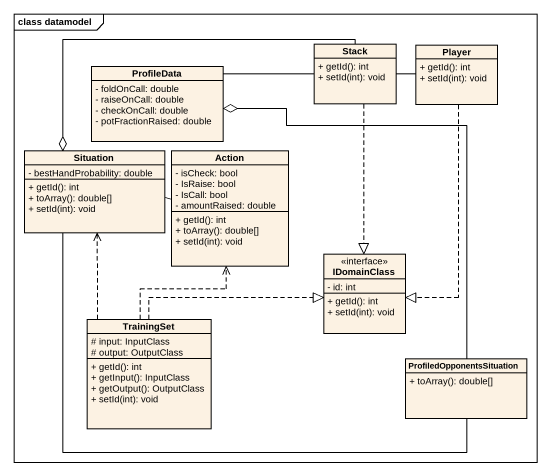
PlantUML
@startuml
mainframe class datamodel
hide circle
hide empty members
skinparam classAttributeIconSize 0
class "Stack" as Stack_ {
  + getId(): int
  + setId(int): void
}
class Player {
  + getId(): int
  + setId(int): void
}
class ProfileData {
  - foldOnCall: double
  - raiseOnCall: double
  - checkOnCall: double
  - potFractionRaised: double
}
class Situation {
  - bestHandProbability: double
  + getId(): int
  + toArray(): double[]
  + setId(int): void
}
class "Action" as Action_ {
  - isCheck: bool
  - IsRaise: bool
  - IsCall: bool
  - amountRaised: double
  + getId(): int
  + toArray(): double[]
  + setId(int): void
}
class IDomainClass <<interface>> {
  - id: int
  + getId(): int
  + setId(int): void
}
class TrainingSet {
  # input: InputClass
  # output: OutputClass
  + getId(): int
  + getInput(): InputClass
  + getOutput(): OutputClass
  + setId(int): void
}
class ProfiledOpponentsSituation {
  + toArray(): double[]
}
Stack_ -right- Player
Stack_ -left-o Situation
Stack_ ..|> IDomainClass
Player ..|> IDomainClass
ProfileData -right- Stack_
Situation -right- Action_
TrainingSet .up.> Situation
TrainingSet .up.> Action_
TrainingSet .right.|> IDomainClass
ProfiledOpponentsSituation -up-o ProfileData
ProfiledOpponentsSituation -left- Situation
@enduml
